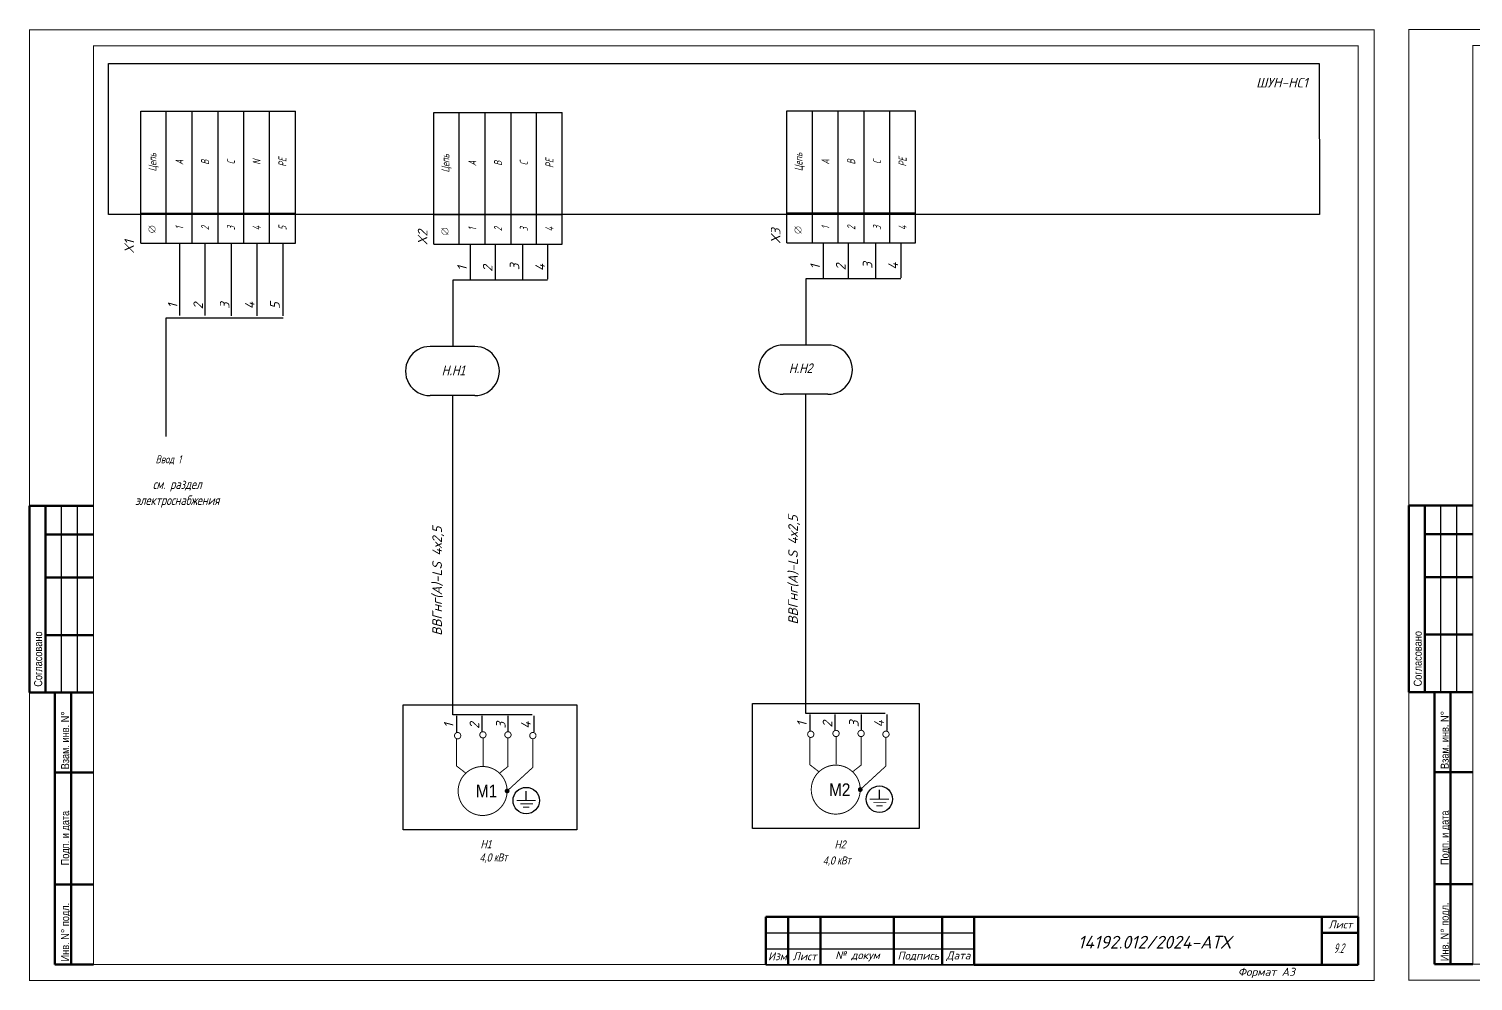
# Model space of a CAD drawing. Header units: millimetres. Extents: x 2725 to 10524, y 7125 to 11639.
# Drawn here: x 3642.2 to 4093.2, y 7928.4 to 8225.8 of the extents above; entities that cross this region are included whole.
import ezdxf
from ezdxf.enums import TextEntityAlignment as Align

# ---------------------------------------------------------------- set-up
doc = ezdxf.new("R2010")
doc.units = ezdxf.units.MM
doc.header["$LTSCALE"] = 4
doc.set_wipeout_variables(frame=1)
doc.linetypes.add('DASHED', pattern=[0.75, 0.5, -0.25])
doc.linetypes.add('SolidLine', pattern=[0])
for name, color, linetype, lineweight in [('25', 6, 'Continuous', 25), ('60', 7, 'Continuous', 60), ('RAMKA', 7, 'Continuous', 25), ('SHTAMP', 7, 'SolidLine', 25), ('Основеая', 5, 'Continuous', 60)]:
    doc.layers.add(name, color=color, linetype=linetype, lineweight=lineweight)
for name, color, linetype in [('SYMS', 7, 'Continuous'), ('Вспомогательная', 1, 'Continuous'), ('Текст', 2, 'Continuous')]:
    doc.layers.add(name, color=color, linetype=linetype)
doc.styles.add('COTES', font='cs_gost2304.shx', dxfattribs={"width": 0.75, "oblique": 15})
doc.styles.add('GOST 2.304', font='ARIALN.TTF', dxfattribs={"height": 3.5})
doc.styles.add('ISOCPEUR', font='isocpeui.ttf')
doc.styles.add('SC', font='wromrusc.shx', dxfattribs={"width": 0.8, "height": 2.5})
doc.styles.add('Simplex00.10.00', font='simplex.shx')
doc.styles.add('Simplex25.085.15', font='', dxfattribs={"width": 0.85, "oblique": 15, "height": 2.5})
doc.styles.add('ГОСТ', font='isocpeur.ttf', dxfattribs={"oblique": 15})
doc.styles.get('Simplex25.085.15').set_extended_font_data('GOST type A')

# ---------------------------------------------------------------- blocks, each defined once
blk = doc.blocks.new('Формат А3')
at = {"color": 0, "linetype": 'Continuous', "const_width": 0.3}
for points in [[(-420, 297), (0, 297), (0, 0), (-420, 0)], [(-400, 5), (-400, 292), (-5, 292), (-5, 5)]]:
    blk.add_lwpolyline(points, close=True, dxfattribs=at)
at = {"color": 0, "linetype": 'Continuous', "style": 'Simplex00.10.00', "oblique": 15}
blk.add_text('Формат А3', height=2.5, dxfattribs=at).set_placement((-33.67, 2.75), align=Align.MIDDLE_CENTER)
blk = doc.blocks.new('*T232')
at = {"color": 0, "linetype": 'ByBlock', "lineweight": -2, "transparency": 16777216}
for p, q in [((0, 0), (0, 41.14)), ((0, 41.14), (48.32, 41.14)), ((8, 0), (8, 41.14)), ((16.08, 0), (16.08, 41.14)), ((24.16, 0), (24.16, 41.14)), ((32.16, 0), (32.16, 41.14)), ((40.24, 0), (40.24, 41.14)), ((48.32, 0), (48.32, 41.14)), ((0, 9.29), (48.32, 9.29))]:
    blk.add_line(p, q, dxfattribs=at)
at = {"color": 0, "lineweight": -2, "transparency": 16777216}
blk.add_line((0, 0), (48.32, 0), dxfattribs=at)
at = {"color": 0, "linetype": 'Continuous', "lineweight": -2, "transparency": 16777216, "char_height": 2.5, "attachment_point": 5, "rotation": 90, "style": 'Simplex25.085.15'}
for s, insert, width in [('Цепь', (4, 25.21), 28.8496), ('PE', (44.28, 25.21), 28.8496), ('A', (12.04, 25.21), 28.8496), ('B', (20.12, 25.21), 28.8496), ('C', (28.16, 25.21), 28.8496), ('N', (36.2, 25.21), 28.8496), ('1', (12.04, 4.64), 6.286), ('2', (20.12, 4.64), 6.286), ('3', (28.16, 4.64), 6.286), ('4', (36.2, 4.64), 6.286), ('5', (44.28, 4.64), 6.286)]:
    blk.add_mtext(s, dxfattribs=dict(at, insert=insert, width=width))
blk = doc.blocks.new('Клеммное соединение')
at = {"linetype": 'Continuous'}
blk.add_wipeout([(0, -1), (-0.44, -0.9), (-0.6, -0.8), (-0.71, -0.7), (-0.8, -0.6), (-0.87, -0.5), (-0.92, -0.4), (-0.95, -0.3), (-0.98, -0.2), (-0.99, -0.1), (-0.99, 0), (-0.99, 0.1), (-0.98, 0.2), (-0.95, 0.3), (-0.92, 0.4), (-0.87, 0.5), (-0.8, 0.6), (-0.71, 0.7), (-0.6, 0.8), (-0.44, 0.9), (0, 1), (0.44, 0.9), (0.6, 0.8), (0.71, 0.7), (0.8, 0.6), (0.87, 0.5), (0.92, 0.4), (0.95, 0.3), (0.98, 0.2), (0.99, 0.1), (1, 0), (0.99, -0.1), (0.98, -0.2), (0.95, -0.3), (0.92, -0.4), (0.87, -0.5), (0.8, -0.6), (0.71, -0.7), (0.6, -0.8), (0.44, -0.9)], dxfattribs=at)
at = {"color": 0, "linetype": 'Continuous', "lineweight": -2, "const_width": 0.15}
blk.add_lwpolyline([(-1.06, -1.06), (1.06, 1.06)], dxfattribs=at)
blk.add_lwpolyline([(-1, 0, 1), (1, 0, 1)], format="xyb", close=True, dxfattribs=at)
blk = doc.blocks.new('*T233')
at = {"color": 0, "linetype": 'ByBlock', "lineweight": -2, "transparency": 16777216}
for p, q in [((0, 0), (0, 41.14)), ((0, 41.14), (40.16, 41.14)), ((8, 0), (8, 41.14)), ((16.08, 0), (16.08, 41.14)), ((24.16, 0), (24.16, 41.14)), ((32.16, 0), (32.16, 41.14)), ((40.16, 0), (40.16, 41.14)), ((0, 9.29), (40.16, 9.29))]:
    blk.add_line(p, q, dxfattribs=at)
at = {"color": 0, "lineweight": -2, "transparency": 16777216}
blk.add_line((0, 0), (40.16, 0), dxfattribs=at)
at = {"color": 0, "linetype": 'Continuous', "lineweight": -2, "transparency": 16777216, "char_height": 2.5, "attachment_point": 5, "rotation": 90, "style": 'Simplex25.085.15'}
for s, insert, width in [('Цепь', (4, 25.21), 28.8496), ('PE', (36.16, 25.21), 28.8496), ('A', (12.04, 25.21), 28.8496), ('B', (20.12, 25.21), 28.8496), ('С', (28.16, 25.21), 28.8496), ('1', (12.04, 4.64), 6.286), ('2', (20.12, 4.64), 6.286), ('3', (28.16, 4.64), 6.286), ('4', (36.16, 4.64), 6.286)]:
    blk.add_mtext(s, dxfattribs=dict(at, insert=insert, width=width))
blk = doc.blocks.new('A$C7B7E4D35')
at = {"linetype": 'Continuous', "ltscale": 0.6}
for points in [[(21.61, 15.36), (7.71, 15.36)], [(21.61, 0), (7.71, 0)]]:
    blk.add_lwpolyline(points, dxfattribs=at)
for centre, start, end in [((7.68, 7.68), 89.758, 270.242), ((21.64, 7.68), 269.758, 90.242)]:
    blk.add_arc(centre, 7.68, start, end, dxfattribs=at)
blk = doc.blocks.new('*T231')
at = {"color": 0, "linetype": 'ByBlock', "lineweight": -2, "transparency": 16777216}
for p, q in [((0, 0), (0, 41.14)), ((0, 41.14), (40.16, 41.14)), ((8, 0), (8, 41.14)), ((16.08, 0), (16.08, 41.14)), ((24.16, 0), (24.16, 41.14)), ((32.16, 0), (32.16, 41.14)), ((40.16, 0), (40.16, 41.14)), ((0, 9.29), (40.16, 9.29))]:
    blk.add_line(p, q, dxfattribs=at)
at = {"color": 0, "lineweight": -2, "transparency": 16777216}
blk.add_line((0, 0), (40.16, 0), dxfattribs=at)
at = {"color": 0, "linetype": 'Continuous', "lineweight": -2, "transparency": 16777216, "char_height": 2.5, "attachment_point": 5, "rotation": 90, "style": 'Simplex25.085.15'}
for s, insert, width in [('Цепь', (4, 25.21), 28.8496), ('PE', (36.16, 25.21), 28.8496), ('A', (12.04, 25.21), 28.8496), ('B', (20.12, 25.21), 28.8496), ('С', (28.16, 25.21), 28.8496), ('1', (12.04, 4.64), 6.286), ('2', (20.12, 4.64), 6.286), ('3', (28.16, 4.64), 6.286), ('4', (36.16, 4.64), 6.286)]:
    blk.add_mtext(s, dxfattribs=dict(at, insert=insert, width=width))

msp = doc.modelspace()

# ---------------------------------------------------------------- linework, layer by layer
at = {"ltscale": 1.2}
for points in [[(3868.17, 8015.1), (3920.21, 8015.1), (3920.21, 7976.05), (3868.17, 7976.05)], [(3759.13, 8014.67), (3813.35, 8014.67), (3813.35, 7975.62), (3759.13, 7975.62)]]:
    msp.add_lwpolyline(points, close=True, dxfattribs=at)
at = {"color": 0, "linetype": 'DASHED', "const_width": 0.298}
for points in [[(3776.12, 8004.08, 1), (3776.12, 8006.04, 1)], [(3784.01, 8004.34, 1), (3784.01, 8006.3, 1)], [(3791.83, 8004.34, 1), (3791.83, 8006.3, 1)], [(3799.61, 8004.1, 1), (3799.61, 8006.06, 1)], [(3886.4, 8004.52, 1), (3886.4, 8006.48, 1)], [(3894.29, 8004.77, 1), (3894.29, 8006.73, 1)], [(3902.11, 8004.77, 1), (3902.11, 8006.73, 1)], [(3909.88, 8004.53, 1), (3909.88, 8006.49, 1)]]:
    msp.add_lwpolyline(points, format="xyb", close=True, dxfattribs=at)
for points in [[(3775.8, 8004), (3775.8, 8004.24)], [(3886.07, 8004.43), (3886.07, 8004.67)]]:
    msp.add_lwpolyline(points, dxfattribs=at)
at = {"linetype": 'Continuous', "const_width": 0.298}
for points in [[(3775.8, 8004.14), (3775.8, 7995.49)], [(3784.05, 8004.43), (3784.05, 7995.63)], [(3886.07, 8004.57), (3886.07, 7995.92)], [(3894.33, 8004.86), (3894.33, 7996.06)], [(3794.56, 7984.79), (3800.53, 7984.79)], [(3795.69, 7983.8), (3799.67, 7983.8)], [(3904.84, 7985.22), (3910.81, 7985.22)], [(3905.97, 7984.23), (3909.95, 7984.23)], [(3906.83, 7983.18), (3908.82, 7983.18)], [(3796.55, 7982.75), (3798.54, 7982.75)]]:
    msp.add_lwpolyline(points, dxfattribs=at)
at = {"color": 0, "linetype": 'Continuous', "const_width": 0.298}
for points in [[(3791.83, 8004.34), (3791.83, 7995.29), (3791.83, 7995.29)], [(3799.61, 8004.1), (3799.61, 7995.1), (3799.61, 7995.1)], [(3902.11, 8004.77), (3902.11, 7995.72), (3902.11, 7995.72)], [(3909.88, 8004.53), (3909.88, 7995.53), (3909.88, 7995.53)]]:
    msp.add_lwpolyline(points, dxfattribs=at)
at = {"linetype": 'ByBlock', "const_width": 0.3}
for points in [[(3775.76, 7995.6), (3778.68, 7993.35)], [(3791.97, 7995.54), (3789.19, 7993.33)], [(3799.63, 7995.19), (3791.57, 7987.78)], [(3886.04, 7996.03), (3888.96, 7993.78)], [(3902.24, 7995.97), (3899.47, 7993.76)], [(3909.91, 7995.62), (3901.85, 7988.21)]]:
    msp.add_lwpolyline(points, dxfattribs=at)
for points in [[(3776.27, 7987.78, 1), (3791.57, 7987.78, 1)], [(3886.55, 7988.21, 1), (3901.85, 7988.21, 1)]]:
    msp.add_lwpolyline(points, format="xyb", close=True, dxfattribs=at)
at = {"linetype": 'Continuous', "const_width": 0.746}
for points in [[(3791.2, 7987.78, 1), (3791.95, 7987.78, 1)], [(3901.48, 7988.21, 1), (3902.22, 7988.21, 1)]]:
    msp.add_lwpolyline(points, format="xyb", close=True, dxfattribs=at)
at = {"ltscale": 1.2}
for points in [[(3907.82, 7985.22), (3907.82, 7988.19)], [(3797.54, 7984.79), (3797.54, 7987.76)]]:
    msp.add_lwpolyline(points, dxfattribs=at)
for centre in [(3797.54, 7984.79), (3907.82, 7985.22)]:
    msp.add_circle(centre, 4.12, dxfattribs=at)
at = {"layer": '25', "color": 7}
for p, q in [((3652.37, 8018.55), (3652.37, 8076.87)), ((3657.37, 8018.55), (3657.37, 8076.87)), ((4083.2, 8018.66), (4083.2, 8076.99)), ((4088.2, 8018.66), (4088.2, 8076.99))]:
    msp.add_line(p, q, dxfattribs=at)
at = {"layer": '60', "color": 7, "ltscale": 100}
for p, q in [((3642.37, 8076.87), (3662.37, 8076.87)), ((3642.37, 8076.87), (3642.37, 8018.55)), ((3647.37, 8076.87), (3647.37, 8018.55)), ((4073.2, 8076.99), (4093.2, 8076.99)), ((4073.2, 8076.99), (4073.2, 8018.66)), ((4078.2, 8076.99), (4078.2, 8018.66)), ((3647.37, 8067.9), (3662.37, 8067.9)), ((4078.2, 8068.02), (4093.2, 8068.02)), ((3647.37, 8054.44), (3662.37, 8054.44)), ((4078.2, 8054.56), (4093.2, 8054.56)), ((3647.37, 8036.49), (3662.37, 8036.49)), ((4078.2, 8036.61), (4093.2, 8036.61)), ((3642.37, 8018.55), (3662.37, 8018.55)), ((3662.37, 8018.55), (3649.37, 8018.55)), ((4073.2, 8018.66), (4093.2, 8018.66)), ((4093.2, 8018.66), (4080.2, 8018.66))]:
    msp.add_line(p, q, dxfattribs=at)
at = {"layer": '60', "color": 7, "lineweight": 60}
for p, q in [((3650.37, 7933.55), (3650.37, 8018.55)), ((3650.37, 8018.55), (3662.37, 8018.55)), ((3655.37, 7933.55), (3655.37, 8018.55)), ((4081.2, 7933.66), (4081.2, 8018.66)), ((4081.2, 8018.66), (4093.2, 8018.66)), ((4086.2, 7933.66), (4086.2, 8018.66)), ((3650.37, 7993.55), (3662.37, 7993.55)), ((4081.2, 7993.66), (4093.2, 7993.66)), ((3650.37, 7958.55), (3662.37, 7958.55)), ((4081.2, 7958.66), (4093.2, 7958.66)), ((3662.37, 7933.55), (3650.37, 7933.55)), ((4093.2, 7933.66), (4081.2, 7933.66))]:
    msp.add_line(p, q, dxfattribs=at)
at = {"layer": 'SYMS', "linetype": 'Continuous', "ltscale": 0.2}
for p, q in [((3689.21, 8158.95), (3689.21, 8136.26)), ((3697.19, 8158.93), (3697.19, 8136.25)), ((3705.38, 8158.85), (3705.38, 8136.17)), ((3713.41, 8158.85), (3713.41, 8136.17)), ((3721.52, 8158.85), (3721.52, 8136.17)), ((3779.99, 8158.41), (3779.99, 8147.25)), ((3787.84, 8158.41), (3787.84, 8147.42)), ((3796.36, 8158.63), (3796.36, 8147.47)), ((3804.22, 8158.63), (3804.22, 8147.63)), ((3890.26, 8158.84), (3890.26, 8147.68)), ((3898.12, 8158.84), (3898.12, 8147.85)), ((3906.64, 8159.06), (3906.64, 8147.9)), ((3914.5, 8159.06), (3914.5, 8148.07)), ((3775.78, 8011.21), (3775.78, 8006.19)), ((3783.64, 8011.21), (3783.64, 8006.36)), ((3791.82, 8011.21), (3791.82, 8006.28)), ((3799.86, 8011.21), (3799.86, 8006.28)), ((3886.06, 8011.64), (3886.06, 8006.62)), ((3893.91, 8011.64), (3893.91, 8006.79)), ((3902.1, 8011.64), (3902.1, 8006.71)), ((3910.13, 8011.64), (3910.13, 8006.71))]:
    msp.add_line(p, q, dxfattribs=at)
msp.add_lwpolyline([(3667.03, 8167.88), (3667.03, 8215.05), (4045.19, 8215.05), (4045.25, 8167.88)], close=True, dxfattribs=at)
at = {"layer": 'SYMS', "linetype": 'Continuous', "lineweight": 30, "ltscale": 0.2}
for points in [[(3804.23, 8147.3), (3774.61, 8147.3), (3774.61, 8126.77)], [(3914.5, 8147.73), (3884.89, 8147.73), (3884.89, 8127.2)], [(3685.09, 8098.46), (3685.09, 8135.61), (3721.62, 8135.61)], [(3799.35, 8011.57), (3774.59, 8011.57), (3774.59, 8111.2)], [(3909.63, 8012), (3884.86, 8012), (3884.86, 8111.63)]]:
    msp.add_lwpolyline(points, dxfattribs=at)
at = {"layer": 'Вспомогательная', "color": 7}
for p, q in [((3872.39, 7943.43), (3937.39, 7943.43)), ((3872.39, 7938.43), (3937.39, 7938.43)), ((3872.39, 7933.43), (3937.39, 7933.43))]:
    msp.add_line(p, q, dxfattribs=at)
at = {"layer": 'Основеая', "color": 7}
for p, q in [((3872.39, 7948.43), (3872.39, 7933.43)), ((4057.39, 7948.43), (3872.39, 7948.43)), ((3879.39, 7948.43), (3879.39, 7933.43)), ((3889.39, 7948.43), (3889.39, 7933.43)), ((3912.39, 7948.43), (3912.39, 7933.43)), ((3927.39, 7948.43), (3927.39, 7933.43)), ((3937.39, 7948.43), (3937.39, 7933.43)), ((4045.96, 7948.43), (4045.96, 7933.43)), ((4057.39, 7948.43), (4057.39, 7933.43)), ((4045.96, 7943.43), (4057.39, 7943.43)), ((4057.39, 7933.43), (3937.39, 7933.43))]:
    msp.add_line(p, q, dxfattribs=at)

# ---------------------------------------------------------------- block references
for name, p in [('Формат А3', (4062.37, 7928.55)), ('Формат А3', (4493.2, 7928.66)), ('*T232', (3677.14, 8158.93)), ('*T231', (3878.91, 8159.03)), ('*T233', (3768.63, 8158.6))]:
    msp.add_blockref(name, p)
at = {"linetype": 'Continuous', "ltscale": 0.6}
for p in [(3759.83, 8111.26), (3870.1, 8111.69)]:
    msp.add_blockref('A$C7B7E4D35', p, dxfattribs=at)

# ---------------------------------------------------------------- texts
at = {"color": 7, "style": 'SC', "oblique": 15, "width": 0.8}
for s, height, p in [('Н.Н1', 3, (3771.17, 8117.64)), ('Н.Н2', 3, (3879.59, 8118.3)), ('Н1', 2.5, (3783.27, 7969.92)), ('Н2', 2.5, (3893.84, 7969.82)), ('4,0 кВт', 2.5, (3782.97, 7965.76)), ('4,0 кВт', 2.5, (3890.18, 7964.82))]:
    msp.add_text(s, height=height, dxfattribs=at).set_placement(p)
at = {"linetype": 'Continuous', "style": 'SC', "width": 0.9}
for s, p in [('M1', (3781.82, 7985.75)), ('M2', (3892.1, 7986.18))]:
    msp.add_text(s, height=3.98, dxfattribs=at).set_placement(p)
at = {"layer": 'RAMKA', "ltscale": 1.2, "insert": (4051.3, 7938.67), "char_height": 3, "width": 15, "attachment_point": 5, "style": 'COTES'}
msp.add_mtext('9.2', dxfattribs=at)
at = {"layer": 'SHTAMP', "color": 0, "style": 'ISOCPEUR'}
msp.add_text('14192.012/2024-АТХ', height=4, dxfattribs=at).set_placement((3993.67, 7938.55), align=Align.CENTER)
at = {"layer": 'SYMS', "linetype": 'Continuous', "ltscale": 0.2, "style": 'ГОСТ', "oblique": 15}
msp.add_text('ШУН-НС1', height=3, dxfattribs=at).set_placement((4025.48, 8207.51))
for s, p in [('X3', (3876.94, 8158.69)), ('X1', (3675.06, 8155.64)), ('X2', (3766.67, 8158.26)), ('1', (3778.99, 8150.24)), ('2', (3786.99, 8149.95)), ('3', (3795.36, 8150.45)), ('4', (3803.36, 8150.17)), ('1', (3889.26, 8150.67)), ('2', (3897.26, 8150.38)), ('3', (3905.64, 8150.88)), ('4', (3913.64, 8150.6)), ('1', (3688.61, 8138.5)), ('2', (3696.61, 8138.22)), ('3', (3704.86, 8138.32)), ('4', (3712.68, 8138.28)), ('5', (3720.56, 8138.28)), ('ВВГнг(А)-LS 4х2,5', (3882.36, 8039.79)), ('ВВГнг(А)-LS 4х2,5', (3771.2, 8036.29)), ('1', (3774.84, 8007.45)), ('2', (3782.84, 8007.17)), ('3', (3791.09, 8007.27)), ('4', (3798.91, 8007.23)), ('1', (3885.12, 8007.88)), ('2', (3893.12, 8007.6)), ('3', (3901.37, 8007.7)), ('4', (3909.19, 8007.66))]:
    msp.add_text(s, height=3, rotation=90, dxfattribs=at).set_placement(p)
at = {"layer": 'SYMS', "linetype": 'Continuous', "attachment_point": 5}
for s, insert, char_height, width in [('{\\Fsimplex|c204;\\Q15;\\W0.75;\\C0;Ввод 1  }', (3685.78, 8091.18), 2.5, 25.9099), ('{\\Fsimplex|c204;\\Q15;\\W0.75;\\C0;см. раздел электроснабжения}', (3688.54, 8080.69), 3, 27.1653)]:
    msp.add_mtext(s, dxfattribs=dict(at, insert=insert, char_height=char_height, width=width))
at = {"layer": 'Текст', "color": 7, "style": 'GOST 2.304'}
for s, p in [('Согласовано', (3646.36, 8020.34)), ('Согласовано', (4077.2, 8020.46)), ('Взам. инв. N%%d', (3654.79, 7994.55)), ('Взам. инв. N%%d', (4085.63, 7994.66)), ('Подп. и дата', (3654.79, 7964.55)), ('Подп. и дата', (4085.63, 7964.66)), ('Инв. N%%d подл.', (3654.79, 7934.55)), ('Инв. N%%d подл.', (4085.63, 7934.66))]:
    msp.add_text(s, height=2.5, rotation=90, dxfattribs=at).set_placement(p)
at = {"layer": 'Текст', "color": 7, "char_height": 2.5, "style": 'ГОСТ'}
for s, insert, width, attachment_point in [('{\\fISOCPEUR|b0|i0|c204|p34;Лист}', (4055.57, 7946.09), 11.4585, 6), ('{\\fISOCPEUR|b0|i0|c204|p34;Изм}', (3875.99, 7936.16), 7, 5), ('{\\fISOCPEUR|b0|i0|c204|p34;Лист}', (3884.49, 7936.16), 10, 5), ('{\\fISOCPEUR|b0|i0|c204|p34;№ докум}', (3900.99, 7936.16), 23, 5), ('{\\fISOCPEUR|b0|i0|c204|p34;Подпись}', (3919.99, 7936.16), 15, 5), ('{\\fISOCPEUR|b0|i0|c204|p34;Дата}', (3932.49, 7936.16), 10, 5)]:
    msp.add_mtext(s, dxfattribs=dict(at, insert=insert, width=width, attachment_point=attachment_point))

# ---------------------------------------------------------------- next in the draw order: block references
at = {"rotation": 90}
for p in [(3680.67, 8163.25), (3772.15, 8162.57), (3882.43, 8163)]:
    msp.add_blockref('Клеммное соединение', p, dxfattribs=at)

doc.saveas('drawing.dxf')
